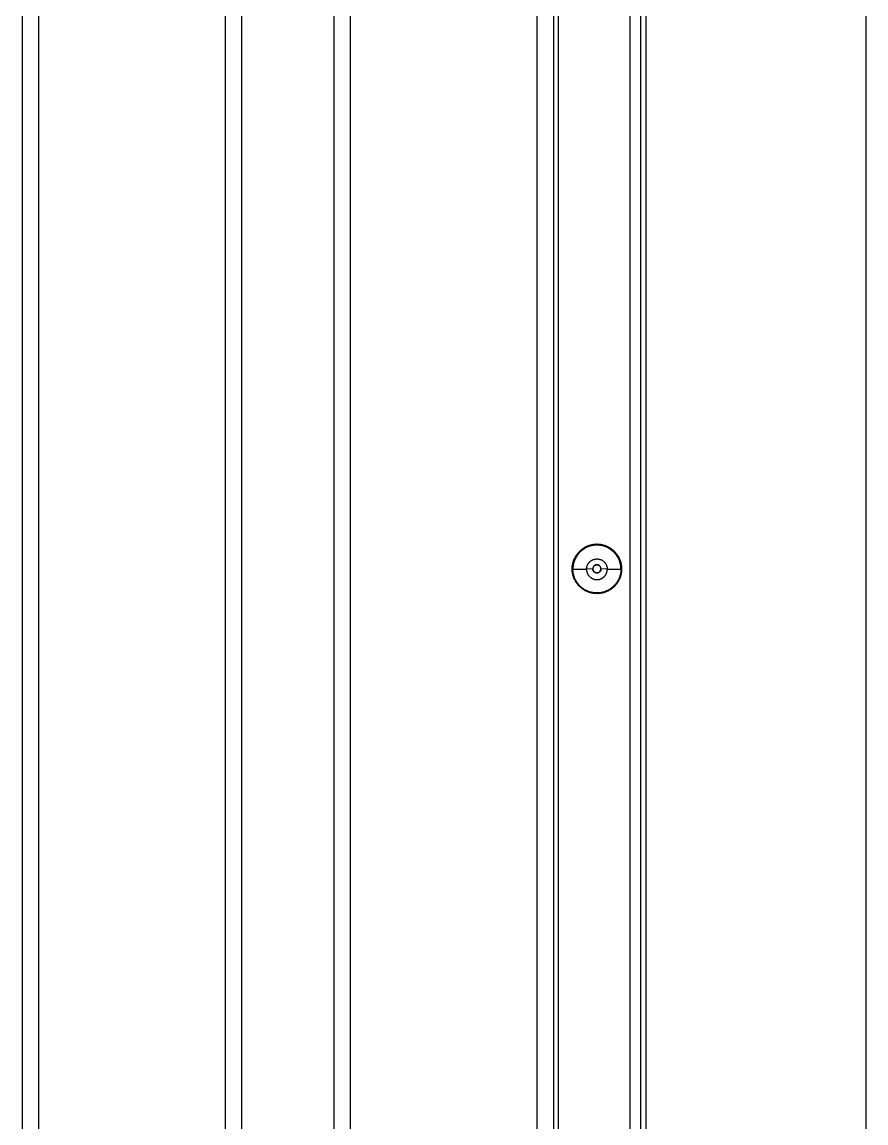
# Model space of a CAD drawing. Header units: millimetres. Extents: x -1283 to 2747, y -259 to 2557.
# Drawn here: x 1706.4 to 1859.9, y 1481.7 to 1682.1 of the extents above; entities that cross this region are included whole.
import ezdxf

# ---------------------------------------------------------------- set-up
doc = ezdxf.new("R2010")
doc.units = ezdxf.units.MM
doc.header["$MEASUREMENT"] = 0
doc.layers.add('Utwórz2D linie widoczne', color=7, linetype='Continuous', true_color=0x000000)

msp = doc.modelspace()

# ---------------------------------------------------------------- linework, layer by layer
at = {"layer": 'Utwórz2D linie widoczne'}
for p, q in [((1859.89, 2062.5), (1859.89, 1282.5)), ((1819.89, 1341.72), (1819.89, 2061.38)), ((1706.41, 2055.65), (1706.41, 1346.65)), ((1709.41, 2055.65), (1709.41, 1346.65)), ((1743.41, 1346.65), (1743.41, 2055.65)), ((1746.41, 1346.65), (1746.41, 2055.65)), ((1763.11, 2055.65), (1763.11, 1346.65)), ((1766.11, 2055.65), (1766.11, 1346.65)), ((1800.11, 1346.65), (1800.11, 2055.65)), ((1803.11, 1346.65), (1803.11, 2055.65)), ((1818.96, 1343.15), (1818.96, 2040.3)), ((1803.96, 1343.38), (1803.96, 2031.14)), ((1816.96, 2031.14), (1816.96, 1343.15)), ((1809.42, 1586.77), (1809.57, 1586.82)), ((1809.65, 1586.85), (1809.5, 1586.81)), ((1809.57, 1586.82), (1809.72, 1586.87)), ((1809.8, 1586.9), (1809.65, 1586.85)), ((1809.72, 1586.87), (1809.87, 1586.91)), ((1809.95, 1586.94), (1809.8, 1586.9)), ((1809.87, 1586.91), (1810.02, 1586.94)), ((1810.1, 1586.97), (1809.95, 1586.94)), ((1810.02, 1586.94), (1810.18, 1586.97)), ((1810.2, 1586.83), (1810.05, 1586.8)), ((1810.26, 1586.99), (1810.1, 1586.97)), ((1810.18, 1586.97), (1810.33, 1587)), ((1810.35, 1586.85), (1810.2, 1586.83)), ((1810.41, 1587.02), (1810.26, 1586.99)), ((1810.33, 1587), (1810.49, 1587.02)), ((1810.5, 1586.87), (1810.35, 1586.85)), ((1810.57, 1587.03), (1810.41, 1587.02)), ((1810.49, 1587.02), (1810.64, 1587.03)), ((1810.65, 1586.88), (1810.5, 1586.87)), ((1810.72, 1587.04), (1810.57, 1587.03)), ((1810.64, 1587.03), (1810.8, 1587.04)), ((1810.8, 1586.89), (1810.65, 1586.88)), ((1810.88, 1587.05), (1810.72, 1587.04)), ((1810.8, 1587.04), (1810.96, 1587.04)), ((1810.96, 1586.89), (1810.8, 1586.89)), ((1811.03, 1587.05), (1810.88, 1587.05)), ((1810.96, 1587.04), (1811.11, 1587.04)), ((1811.11, 1586.89), (1810.96, 1586.89)), ((1811.19, 1587.04), (1811.03, 1587.05)), ((1811.11, 1587.04), (1811.27, 1587.03)), ((1811.26, 1586.88), (1811.11, 1586.89)), ((1811.35, 1587.03), (1811.19, 1587.04)), ((1811.41, 1586.87), (1811.26, 1586.88)), ((1811.27, 1587.03), (1811.43, 1587.02)), ((1811.5, 1587.02), (1811.35, 1587.03)), ((1811.56, 1586.85), (1811.41, 1586.87)), ((1811.43, 1587.02), (1811.58, 1587)), ((1811.66, 1586.99), (1811.5, 1587.02)), ((1811.71, 1586.83), (1811.56, 1586.85)), ((1811.58, 1587), (1811.74, 1586.97)), ((1811.81, 1586.97), (1811.66, 1586.99)), ((1811.86, 1586.8), (1811.71, 1586.83)), ((1811.74, 1586.97), (1811.89, 1586.94)), ((1811.96, 1586.94), (1811.81, 1586.97)), ((1811.89, 1586.94), (1812.04, 1586.91)), ((1812.12, 1586.9), (1811.96, 1586.94)), ((1812.04, 1586.91), (1812.19, 1586.87)), ((1812.27, 1586.85), (1812.12, 1586.9)), ((1812.19, 1586.87), (1812.34, 1586.82)), ((1812.42, 1586.81), (1812.27, 1586.85)), ((1812.34, 1586.82), (1812.49, 1586.77)), ((1807.11, 1584.88), (1807.03, 1584.75)), ((1807.06, 1584.8), (1807.14, 1584.93)), ((1807.19, 1585.02), (1807.11, 1584.88)), ((1807.14, 1584.93), (1807.23, 1585.06)), ((1807.26, 1584.85), (1807.18, 1584.72)), ((1807.28, 1585.15), (1807.19, 1585.02)), ((1807.23, 1585.06), (1807.32, 1585.19)), ((1807.34, 1584.98), (1807.26, 1584.85)), ((1807.37, 1585.27), (1807.28, 1585.15)), ((1807.32, 1585.19), (1807.41, 1585.32)), ((1807.43, 1585.1), (1807.34, 1584.98)), ((1807.47, 1585.39), (1807.37, 1585.27)), ((1807.41, 1585.32), (1807.51, 1585.44)), ((1807.52, 1585.22), (1807.43, 1585.1)), ((1807.57, 1585.51), (1807.47, 1585.39)), ((1807.51, 1585.44), (1807.62, 1585.56)), ((1807.62, 1585.34), (1807.52, 1585.22)), ((1807.67, 1585.63), (1807.57, 1585.51)), ((1807.62, 1585.56), (1807.72, 1585.67)), ((1807.72, 1585.45), (1807.62, 1585.34)), ((1807.78, 1585.74), (1807.67, 1585.63)), ((1807.72, 1585.67), (1807.83, 1585.78)), ((1807.82, 1585.57), (1807.72, 1585.45)), ((1807.9, 1585.85), (1807.78, 1585.74)), ((1807.93, 1585.67), (1807.82, 1585.57)), ((1807.83, 1585.78), (1807.95, 1585.89)), ((1808.01, 1585.95), (1807.9, 1585.85)), ((1808.04, 1585.78), (1807.93, 1585.67)), ((1807.95, 1585.89), (1808.07, 1585.99)), ((1808.13, 1586.06), (1808.01, 1585.95)), ((1808.16, 1585.88), (1808.04, 1585.78)), ((1808.07, 1585.99), (1808.19, 1586.09)), ((1808.26, 1586.15), (1808.13, 1586.06)), ((1808.27, 1585.97), (1808.16, 1585.88)), ((1808.19, 1586.09), (1808.31, 1586.19)), ((1808.38, 1586.24), (1808.26, 1586.15)), ((1808.4, 1586.06), (1808.27, 1585.97)), ((1808.31, 1586.19), (1808.44, 1586.28)), ((1808.51, 1586.33), (1808.38, 1586.24)), ((1808.52, 1586.15), (1808.4, 1586.06)), ((1808.44, 1586.28), (1808.58, 1586.36)), ((1808.65, 1586.41), (1808.51, 1586.33)), ((1808.65, 1586.23), (1808.52, 1586.15)), ((1808.58, 1586.36), (1808.71, 1586.44)), ((1808.78, 1586.49), (1808.65, 1586.41)), ((1808.78, 1586.31), (1808.65, 1586.23)), ((1808.71, 1586.44), (1808.85, 1586.52)), ((1808.92, 1586.56), (1808.78, 1586.49)), ((1808.91, 1586.38), (1808.78, 1586.31)), ((1808.85, 1586.52), (1808.99, 1586.59)), ((1809.05, 1586.45), (1808.91, 1586.38)), ((1809.06, 1586.63), (1808.92, 1586.56)), ((1808.99, 1586.59), (1809.13, 1586.66)), ((1809.18, 1586.52), (1809.05, 1586.45)), ((1809.2, 1586.7), (1809.06, 1586.63)), ((1809.13, 1586.66), (1809.27, 1586.72)), ((1809.32, 1586.58), (1809.18, 1586.52)), ((1809.35, 1586.75), (1809.2, 1586.7)), ((1809.27, 1586.72), (1809.42, 1586.77)), ((1809.47, 1586.63), (1809.32, 1586.58)), ((1809.5, 1586.81), (1809.35, 1586.75)), ((1809.61, 1586.68), (1809.47, 1586.63)), ((1809.76, 1586.72), (1809.61, 1586.68)), ((1809.9, 1586.76), (1809.76, 1586.72)), ((1810.05, 1586.8), (1809.9, 1586.76)), ((1812.01, 1586.76), (1811.86, 1586.8)), ((1812.16, 1586.72), (1812.01, 1586.76)), ((1812.3, 1586.68), (1812.16, 1586.72)), ((1812.45, 1586.63), (1812.3, 1586.68)), ((1812.56, 1586.75), (1812.42, 1586.81)), ((1812.59, 1586.58), (1812.45, 1586.63)), ((1812.49, 1586.77), (1812.64, 1586.72)), ((1812.71, 1586.7), (1812.56, 1586.75)), ((1812.73, 1586.52), (1812.59, 1586.58)), ((1812.64, 1586.72), (1812.78, 1586.66)), ((1812.85, 1586.63), (1812.71, 1586.7)), ((1812.87, 1586.45), (1812.73, 1586.52)), ((1812.78, 1586.66), (1812.93, 1586.59)), ((1812.99, 1586.56), (1812.85, 1586.63)), ((1813, 1586.38), (1812.87, 1586.45)), ((1812.93, 1586.59), (1813.07, 1586.52)), ((1813.13, 1586.49), (1812.99, 1586.56)), ((1813.14, 1586.31), (1813, 1586.38)), ((1813.07, 1586.52), (1813.2, 1586.44)), ((1813.27, 1586.41), (1813.13, 1586.49)), ((1813.27, 1586.23), (1813.14, 1586.31)), ((1813.2, 1586.44), (1813.34, 1586.36)), ((1813.4, 1586.33), (1813.27, 1586.41)), ((1813.39, 1586.15), (1813.27, 1586.23)), ((1813.34, 1586.36), (1813.47, 1586.28)), ((1813.52, 1586.06), (1813.39, 1586.15)), ((1813.53, 1586.24), (1813.4, 1586.33)), ((1813.47, 1586.28), (1813.6, 1586.19)), ((1813.64, 1585.97), (1813.52, 1586.06)), ((1813.66, 1586.15), (1813.53, 1586.24)), ((1813.6, 1586.19), (1813.72, 1586.09)), ((1813.76, 1585.88), (1813.64, 1585.97)), ((1813.78, 1586.06), (1813.66, 1586.15)), ((1813.72, 1586.09), (1813.85, 1585.99)), ((1813.87, 1585.78), (1813.76, 1585.88)), ((1813.9, 1585.95), (1813.78, 1586.06)), ((1813.85, 1585.99), (1813.96, 1585.89)), ((1813.98, 1585.67), (1813.87, 1585.78)), ((1814.02, 1585.85), (1813.9, 1585.95)), ((1813.96, 1585.89), (1814.08, 1585.78)), ((1814.09, 1585.57), (1813.98, 1585.67)), ((1814.13, 1585.74), (1814.02, 1585.85)), ((1814.08, 1585.78), (1814.19, 1585.67)), ((1814.2, 1585.45), (1814.09, 1585.57)), ((1814.24, 1585.63), (1814.13, 1585.74)), ((1814.19, 1585.67), (1814.3, 1585.56)), ((1814.3, 1585.34), (1814.2, 1585.45)), ((1814.34, 1585.51), (1814.24, 1585.63)), ((1814.3, 1585.56), (1814.4, 1585.44)), ((1814.39, 1585.22), (1814.3, 1585.34)), ((1814.44, 1585.39), (1814.34, 1585.51)), ((1814.48, 1585.1), (1814.39, 1585.22)), ((1814.4, 1585.44), (1814.5, 1585.32)), ((1814.54, 1585.27), (1814.44, 1585.39)), ((1814.57, 1584.98), (1814.48, 1585.1)), ((1814.5, 1585.32), (1814.59, 1585.19)), ((1814.63, 1585.15), (1814.54, 1585.27)), ((1814.65, 1584.85), (1814.57, 1584.98)), ((1814.59, 1585.19), (1814.68, 1585.06)), ((1814.72, 1585.02), (1814.63, 1585.15)), ((1814.73, 1584.72), (1814.65, 1584.85)), ((1814.68, 1585.06), (1814.77, 1584.93)), ((1814.81, 1584.88), (1814.72, 1585.02)), ((1814.77, 1584.93), (1814.85, 1584.8)), ((1814.88, 1584.75), (1814.81, 1584.88)), ((1806.46, 1582.71), (1806.47, 1582.87)), ((1806.47, 1582.87), (1806.48, 1583.02)), ((1806.48, 1583.02), (1806.5, 1583.18)), ((1806.5, 1583.18), (1806.53, 1583.33)), ((1806.53, 1583.33), (1806.56, 1583.49)), ((1806.56, 1583.49), (1806.59, 1583.64)), ((1806.61, 1583.74), (1806.58, 1583.59)), ((1806.59, 1583.64), (1806.63, 1583.79)), ((1806.62, 1583), (1806.6, 1582.84)), ((1806.6, 1582.84), (1806.6, 1582.69)), ((1806.66, 1583.89), (1806.61, 1583.74)), ((1806.64, 1583.15), (1806.62, 1583)), ((1806.63, 1583.79), (1806.68, 1583.94)), ((1806.66, 1583.3), (1806.64, 1583.15)), ((1806.71, 1584.04), (1806.66, 1583.89)), ((1806.69, 1583.45), (1806.66, 1583.3)), ((1806.68, 1583.94), (1806.73, 1584.09)), ((1806.72, 1583.59), (1806.69, 1583.45)), ((1806.76, 1584.18), (1806.71, 1584.04)), ((1806.76, 1583.74), (1806.72, 1583.59)), ((1806.73, 1584.09), (1806.79, 1584.24)), ((1806.82, 1584.33), (1806.76, 1584.18)), ((1806.81, 1583.89), (1806.76, 1583.74)), ((1806.79, 1584.24), (1806.85, 1584.38)), ((1806.86, 1584.03), (1806.81, 1583.89)), ((1806.89, 1584.47), (1806.82, 1584.33)), ((1806.85, 1584.38), (1806.92, 1584.52)), ((1806.91, 1584.17), (1806.86, 1584.03)), ((1806.95, 1584.61), (1806.89, 1584.47)), ((1806.97, 1584.31), (1806.91, 1584.17)), ((1806.92, 1584.52), (1806.99, 1584.66)), ((1807.03, 1584.75), (1806.95, 1584.61)), ((1807.04, 1584.45), (1806.97, 1584.31)), ((1806.99, 1584.66), (1807.06, 1584.8)), ((1807.11, 1584.59), (1807.04, 1584.45)), ((1807.18, 1584.72), (1807.11, 1584.59)), ((1809.09, 1582.76), (1809.1, 1582.83)), ((1809.1, 1582.83), (1809.11, 1582.89)), ((1809.11, 1582.89), (1809.13, 1582.96)), ((1809.13, 1582.96), (1809.14, 1583.02)), ((1809.14, 1583.02), (1809.16, 1583.08)), ((1809.16, 1583.08), (1809.18, 1583.14)), ((1809.18, 1583.14), (1809.21, 1583.21)), ((1809.21, 1583.21), (1809.23, 1583.27)), ((1809.23, 1583.27), (1809.26, 1583.33)), ((1809.26, 1583.33), (1809.29, 1583.38)), ((1809.29, 1583.38), (1809.32, 1583.44)), ((1809.32, 1583.44), (1809.36, 1583.5)), ((1809.36, 1583.5), (1809.39, 1583.55)), ((1809.39, 1583.55), (1809.43, 1583.61)), ((1809.43, 1583.61), (1809.47, 1583.66)), ((1809.47, 1583.66), (1809.51, 1583.71)), ((1809.51, 1583.71), (1809.56, 1583.76)), ((1809.56, 1583.76), (1809.6, 1583.81)), ((1809.6, 1583.81), (1809.65, 1583.85)), ((1809.65, 1583.85), (1809.7, 1583.9)), ((1809.7, 1583.9), (1809.74, 1583.94)), ((1809.74, 1583.94), (1809.8, 1583.98)), ((1809.8, 1583.98), (1809.85, 1584.02)), ((1809.85, 1584.02), (1809.9, 1584.06)), ((1809.9, 1584.06), (1809.96, 1584.1)), ((1809.96, 1584.1), (1810.01, 1584.13)), ((1810.01, 1584.13), (1810.07, 1584.16)), ((1810.07, 1584.16), (1810.13, 1584.19)), ((1810.13, 1584.19), (1810.19, 1584.22)), ((1810.19, 1584.22), (1810.25, 1584.25)), ((1810.25, 1582.82), (1810.24, 1582.79)), ((1810.25, 1584.25), (1810.31, 1584.27)), ((1810.26, 1582.84), (1810.25, 1582.82)), ((1810.27, 1582.87), (1810.26, 1582.84)), ((1810.28, 1582.89), (1810.27, 1582.87)), ((1810.29, 1582.91), (1810.28, 1582.89)), ((1810.3, 1582.94), (1810.29, 1582.91)), ((1810.32, 1582.96), (1810.3, 1582.94)), ((1810.31, 1584.27), (1810.37, 1584.29)), ((1810.33, 1582.98), (1810.32, 1582.96)), ((1810.35, 1583), (1810.33, 1582.98)), ((1810.36, 1583.02), (1810.35, 1583)), ((1810.38, 1583.04), (1810.36, 1583.02)), ((1810.37, 1584.29), (1810.44, 1584.31)), ((1810.39, 1583.06), (1810.38, 1583.04)), ((1810.41, 1583.08), (1810.39, 1583.06)), ((1810.43, 1583.1), (1810.41, 1583.08)), ((1810.45, 1583.12), (1810.43, 1583.1)), ((1810.44, 1584.31), (1810.5, 1584.33)), ((1810.47, 1583.13), (1810.45, 1583.12)), ((1810.49, 1583.15), (1810.47, 1583.13)), ((1810.51, 1583.17), (1810.49, 1583.15)), ((1810.5, 1584.33), (1810.56, 1584.34)), ((1810.53, 1583.18), (1810.51, 1583.17)), ((1810.55, 1583.2), (1810.53, 1583.18)), ((1810.55, 1583.2), (1810.57, 1583.21)), ((1810.57, 1583.21), (1810.55, 1583.2)), ((1810.56, 1584.34), (1810.63, 1584.35)), ((1810.57, 1583.21), (1810.59, 1583.22)), ((1810.6, 1583.22), (1810.57, 1583.21)), ((1810.59, 1583.22), (1810.61, 1583.23)), ((1810.62, 1583.23), (1810.6, 1583.22)), ((1810.61, 1583.23), (1810.64, 1583.25)), ((1810.64, 1583.25), (1810.62, 1583.23)), ((1810.63, 1584.35), (1810.69, 1584.36)), ((1810.64, 1583.25), (1810.66, 1583.26)), ((1810.67, 1583.26), (1810.64, 1583.25)), ((1810.66, 1583.26), (1810.68, 1583.27)), ((1810.69, 1583.27), (1810.67, 1583.26)), ((1810.68, 1583.27), (1810.71, 1583.27)), ((1810.69, 1584.36), (1810.76, 1584.37)), ((1810.71, 1583.28), (1810.69, 1583.27)), ((1810.71, 1583.27), (1810.73, 1583.28)), ((1810.74, 1583.28), (1810.71, 1583.28)), ((1810.73, 1583.28), (1810.75, 1583.29)), ((1810.76, 1583.29), (1810.74, 1583.28)), ((1810.75, 1583.29), (1810.78, 1583.3)), ((1810.76, 1584.37), (1810.83, 1584.38)), ((1810.79, 1583.3), (1810.76, 1583.29)), ((1810.78, 1583.3), (1810.8, 1583.3)), ((1810.81, 1583.3), (1810.79, 1583.3)), ((1810.8, 1583.3), (1810.83, 1583.31)), ((1810.84, 1583.31), (1810.81, 1583.3)), ((1810.83, 1584.38), (1810.89, 1584.38)), ((1810.83, 1583.31), (1810.85, 1583.31)), ((1810.87, 1583.31), (1810.84, 1583.31)), ((1810.85, 1583.31), (1810.88, 1583.31)), ((1810.89, 1583.31), (1810.87, 1583.31)), ((1810.88, 1583.31), (1810.91, 1583.32)), ((1810.89, 1584.38), (1810.96, 1584.38)), ((1810.92, 1583.31), (1810.89, 1583.31)), ((1810.91, 1583.32), (1810.93, 1583.32)), ((1810.94, 1583.31), (1810.92, 1583.31)), ((1810.93, 1583.32), (1810.96, 1583.32)), ((1810.97, 1583.31), (1810.94, 1583.31)), ((1810.96, 1584.38), (1811.02, 1584.38)), ((1810.96, 1583.32), (1810.98, 1583.32)), ((1811, 1583.31), (1810.97, 1583.31)), ((1810.98, 1583.32), (1811.01, 1583.32)), ((1811.02, 1583.31), (1811, 1583.31)), ((1811.01, 1583.32), (1811.03, 1583.31)), ((1811.02, 1584.38), (1811.09, 1584.38)), ((1811.05, 1583.31), (1811.02, 1583.31)), ((1811.03, 1583.31), (1811.06, 1583.31)), ((1811.07, 1583.31), (1811.05, 1583.31)), ((1811.06, 1583.31), (1811.08, 1583.31)), ((1811.1, 1583.3), (1811.07, 1583.31)), ((1811.08, 1583.31), (1811.11, 1583.3)), ((1811.09, 1584.38), (1811.15, 1584.37)), ((1811.12, 1583.3), (1811.1, 1583.3)), ((1811.11, 1583.3), (1811.13, 1583.3)), ((1811.15, 1583.29), (1811.12, 1583.3)), ((1811.13, 1583.3), (1811.16, 1583.29)), ((1811.15, 1584.37), (1811.22, 1584.36)), ((1811.17, 1583.28), (1811.15, 1583.29)), ((1811.16, 1583.29), (1811.18, 1583.28)), ((1811.2, 1583.28), (1811.17, 1583.28)), ((1811.18, 1583.28), (1811.21, 1583.27)), ((1811.22, 1583.27), (1811.2, 1583.28)), ((1811.21, 1583.27), (1811.23, 1583.27)), ((1811.22, 1584.36), (1811.28, 1584.35)), ((1811.25, 1583.26), (1811.22, 1583.27)), ((1811.23, 1583.27), (1811.25, 1583.26)), ((1811.25, 1583.26), (1811.28, 1583.25)), ((1811.27, 1583.25), (1811.25, 1583.26)), ((1811.29, 1583.23), (1811.27, 1583.25)), ((1811.28, 1584.35), (1811.35, 1584.34)), ((1811.28, 1583.25), (1811.3, 1583.23)), ((1811.32, 1583.22), (1811.29, 1583.23)), ((1811.3, 1583.23), (1811.32, 1583.22)), ((1811.32, 1583.22), (1811.35, 1583.21)), ((1811.34, 1583.21), (1811.32, 1583.22)), ((1811.36, 1583.2), (1811.34, 1583.21)), ((1811.35, 1584.34), (1811.41, 1584.33)), ((1811.35, 1583.21), (1811.37, 1583.2)), ((1811.38, 1583.18), (1811.36, 1583.2)), ((1811.4, 1583.17), (1811.38, 1583.18)), ((1811.42, 1583.15), (1811.4, 1583.17)), ((1811.41, 1584.33), (1811.48, 1584.31)), ((1811.44, 1583.13), (1811.42, 1583.15)), ((1811.46, 1583.12), (1811.44, 1583.13)), ((1811.48, 1583.1), (1811.46, 1583.12)), ((1811.48, 1584.31), (1811.54, 1584.29)), ((1811.5, 1583.08), (1811.48, 1583.1)), ((1811.52, 1583.06), (1811.5, 1583.08)), ((1811.54, 1583.04), (1811.52, 1583.06)), ((1811.54, 1584.29), (1811.6, 1584.27)), ((1811.55, 1583.02), (1811.54, 1583.04)), ((1811.57, 1583), (1811.55, 1583.02)), ((1811.58, 1582.98), (1811.57, 1583)), ((1811.6, 1582.96), (1811.58, 1582.98)), ((1811.6, 1584.27), (1811.66, 1584.25)), ((1811.61, 1582.94), (1811.6, 1582.96)), ((1811.62, 1582.91), (1811.61, 1582.94)), ((1811.63, 1582.89), (1811.62, 1582.91)), ((1811.64, 1582.87), (1811.63, 1582.89)), ((1811.65, 1582.84), (1811.64, 1582.87)), ((1811.66, 1582.82), (1811.65, 1582.84)), ((1811.66, 1584.25), (1811.72, 1584.22)), ((1811.67, 1582.79), (1811.66, 1582.82)), ((1811.72, 1584.22), (1811.78, 1584.19)), ((1811.78, 1584.19), (1811.84, 1584.16)), ((1811.84, 1584.16), (1811.9, 1584.13)), ((1811.9, 1584.13), (1811.96, 1584.1)), ((1811.96, 1584.1), (1812.01, 1584.06)), ((1812.01, 1584.06), (1812.06, 1584.02)), ((1812.06, 1584.02), (1812.12, 1583.98)), ((1812.12, 1583.98), (1812.17, 1583.94)), ((1812.17, 1583.94), (1812.22, 1583.9)), ((1812.22, 1583.9), (1812.27, 1583.85)), ((1812.27, 1583.85), (1812.31, 1583.81)), ((1812.31, 1583.81), (1812.36, 1583.76)), ((1812.36, 1583.76), (1812.4, 1583.71)), ((1812.4, 1583.71), (1812.44, 1583.66)), ((1812.44, 1583.66), (1812.48, 1583.61)), ((1812.48, 1583.61), (1812.52, 1583.55)), ((1812.52, 1583.55), (1812.56, 1583.5)), ((1812.56, 1583.5), (1812.59, 1583.44)), ((1812.59, 1583.44), (1812.62, 1583.38)), ((1812.62, 1583.38), (1812.65, 1583.33)), ((1812.65, 1583.33), (1812.68, 1583.27)), ((1812.68, 1583.27), (1812.7, 1583.21)), ((1812.7, 1583.21), (1812.73, 1583.14)), ((1812.73, 1583.14), (1812.75, 1583.08)), ((1812.75, 1583.08), (1812.77, 1583.02)), ((1812.77, 1583.02), (1812.79, 1582.96)), ((1812.79, 1582.96), (1812.8, 1582.89)), ((1812.8, 1582.89), (1812.81, 1582.83)), ((1812.81, 1582.83), (1812.82, 1582.76)), ((1814.81, 1584.59), (1814.73, 1584.72)), ((1814.87, 1584.45), (1814.81, 1584.59)), ((1814.85, 1584.8), (1814.93, 1584.66)), ((1814.94, 1584.31), (1814.87, 1584.45)), ((1814.96, 1584.61), (1814.88, 1584.75)), ((1814.93, 1584.66), (1815, 1584.52)), ((1815, 1584.17), (1814.94, 1584.31)), ((1815.03, 1584.47), (1814.96, 1584.61)), ((1815, 1584.52), (1815.06, 1584.38)), ((1815.05, 1584.03), (1815, 1584.17)), ((1815.09, 1584.33), (1815.03, 1584.47)), ((1815.1, 1583.89), (1815.05, 1584.03)), ((1815.06, 1584.38), (1815.13, 1584.24)), ((1815.15, 1584.18), (1815.09, 1584.33)), ((1815.15, 1583.74), (1815.1, 1583.89)), ((1815.13, 1584.24), (1815.18, 1584.09)), ((1815.21, 1584.04), (1815.15, 1584.18)), ((1815.19, 1583.59), (1815.15, 1583.74)), ((1815.18, 1584.09), (1815.23, 1583.94)), ((1815.22, 1583.45), (1815.19, 1583.59)), ((1815.25, 1583.89), (1815.21, 1584.04)), ((1815.25, 1583.3), (1815.22, 1583.45)), ((1815.23, 1583.94), (1815.28, 1583.79)), ((1815.3, 1583.74), (1815.25, 1583.89)), ((1815.28, 1583.15), (1815.25, 1583.3)), ((1815.28, 1583.79), (1815.32, 1583.64)), ((1815.29, 1583), (1815.28, 1583.15)), ((1815.31, 1582.84), (1815.29, 1583)), ((1815.34, 1583.59), (1815.3, 1583.74)), ((1815.32, 1582.69), (1815.31, 1582.84)), ((1815.32, 1583.64), (1815.36, 1583.49)), ((1815.36, 1583.49), (1815.39, 1583.33)), ((1815.39, 1583.33), (1815.41, 1583.18)), ((1815.41, 1583.18), (1815.43, 1583.02)), ((1815.43, 1583.02), (1815.44, 1582.87)), ((1815.44, 1582.87), (1815.45, 1582.71)), ((1806.46, 1582.55), (1806.46, 1582.71)), ((1806.59, 1582.54), (1806.46, 1582.55)), ((1806.46, 1582.4), (1806.46, 1582.55)), ((1806.47, 1582.24), (1806.46, 1582.4)), ((1806.48, 1582.08), (1806.47, 1582.24)), ((1806.5, 1581.93), (1806.48, 1582.08)), ((1806.53, 1581.77), (1806.5, 1581.93)), ((1806.56, 1581.62), (1806.53, 1581.77)), ((1806.59, 1581.47), (1806.56, 1581.62)), ((1806.6, 1582.69), (1806.59, 1582.54)), ((1806.6, 1582.39), (1806.59, 1582.54)), ((1806.59, 1582.54), (1809.07, 1582.5)), ((1806.63, 1581.32), (1806.59, 1581.47)), ((1806.6, 1581.42), (1806.59, 1581.46)), ((1806.6, 1582.24), (1806.6, 1582.39)), ((1806.62, 1582.09), (1806.6, 1582.24)), ((1806.64, 1581.93), (1806.62, 1582.09)), ((1806.63, 1581.32), (1806.62, 1581.35)), ((1806.68, 1581.17), (1806.63, 1581.32)), ((1806.66, 1581.78), (1806.64, 1581.93)), ((1806.69, 1581.64), (1806.66, 1581.78)), ((1806.73, 1581.02), (1806.68, 1581.17)), ((1806.72, 1581.49), (1806.69, 1581.64)), ((1806.76, 1581.34), (1806.72, 1581.49)), ((1806.79, 1580.87), (1806.73, 1581.02)), ((1806.81, 1581.19), (1806.76, 1581.34)), ((1806.85, 1580.73), (1806.79, 1580.87)), ((1806.86, 1581.05), (1806.81, 1581.19)), ((1806.91, 1580.91), (1806.86, 1581.05)), ((1806.97, 1580.77), (1806.91, 1580.91)), ((1809.07, 1582.63), (1809.08, 1582.7)), ((1809.07, 1582.57), (1809.07, 1582.63)), ((1810.21, 1582.57), (1809.07, 1582.5)), ((1809.07, 1582.5), (1809.07, 1582.57)), ((1809.07, 1582.5), (1809.07, 1582.43)), ((1809.07, 1582.43), (1809.07, 1582.37)), ((1809.07, 1582.37), (1809.08, 1582.3)), ((1809.08, 1582.7), (1809.09, 1582.76)), ((1809.08, 1582.3), (1809.09, 1582.24)), ((1809.09, 1582.24), (1809.1, 1582.17)), ((1809.1, 1582.17), (1809.11, 1582.11)), ((1809.11, 1582.11), (1809.13, 1582.04)), ((1809.13, 1582.04), (1809.14, 1581.98)), ((1809.14, 1581.98), (1809.16, 1581.92)), ((1809.16, 1581.92), (1809.18, 1581.86)), ((1809.18, 1581.86), (1809.21, 1581.79)), ((1809.21, 1581.79), (1809.23, 1581.73)), ((1809.23, 1581.73), (1809.26, 1581.67)), ((1809.26, 1581.67), (1809.29, 1581.62)), ((1809.29, 1581.62), (1809.32, 1581.56)), ((1809.32, 1581.56), (1809.36, 1581.5)), ((1809.36, 1581.5), (1809.39, 1581.45)), ((1809.39, 1581.45), (1809.43, 1581.39)), ((1809.43, 1581.39), (1809.47, 1581.34)), ((1809.47, 1581.34), (1809.51, 1581.29)), ((1809.51, 1581.29), (1809.56, 1581.24)), ((1809.56, 1581.24), (1809.6, 1581.19)), ((1809.6, 1581.19), (1809.65, 1581.15)), ((1809.65, 1581.15), (1809.7, 1581.1)), ((1809.7, 1581.1), (1809.74, 1581.06)), ((1809.74, 1581.06), (1809.8, 1581.02)), ((1809.8, 1581.02), (1809.85, 1580.98)), ((1809.85, 1580.98), (1809.9, 1580.94)), ((1809.9, 1580.94), (1809.96, 1580.9)), ((1809.96, 1580.9), (1810.01, 1580.87)), ((1810.01, 1580.87), (1810.07, 1580.84)), ((1810.07, 1580.84), (1810.13, 1580.81)), ((1810.13, 1580.81), (1810.19, 1580.78)), ((1810.22, 1582.69), (1810.21, 1582.67)), ((1810.21, 1582.67), (1810.21, 1582.64)), ((1810.21, 1582.64), (1810.21, 1582.62)), ((1810.21, 1582.62), (1810.21, 1582.59)), ((1810.21, 1582.59), (1810.21, 1582.56)), ((1810.21, 1582.54), (1810.21, 1582.57)), ((1810.21, 1582.56), (1810.21, 1582.54)), ((1810.21, 1582.51), (1810.21, 1582.54)), ((1810.21, 1582.54), (1810.21, 1582.51)), ((1810.21, 1582.49), (1810.21, 1582.51)), ((1810.21, 1582.51), (1810.22, 1582.49)), ((1810.21, 1582.46), (1810.21, 1582.49)), ((1810.22, 1582.44), (1810.21, 1582.46)), ((1810.23, 1582.74), (1810.22, 1582.72)), ((1810.22, 1582.72), (1810.22, 1582.69)), ((1810.22, 1582.49), (1810.22, 1582.46)), ((1810.22, 1582.46), (1810.23, 1582.44)), ((1810.22, 1582.41), (1810.22, 1582.44)), ((1810.23, 1582.39), (1810.22, 1582.41)), ((1810.24, 1582.79), (1810.23, 1582.77)), ((1810.23, 1582.77), (1810.23, 1582.74)), ((1810.23, 1582.44), (1810.23, 1582.41)), ((1810.23, 1582.41), (1810.24, 1582.39)), ((1810.24, 1582.36), (1810.23, 1582.39)), ((1810.24, 1582.39), (1810.25, 1582.36)), ((1810.24, 1582.34), (1810.24, 1582.36)), ((1810.25, 1582.31), (1810.24, 1582.34)), ((1810.25, 1582.36), (1810.26, 1582.34)), ((1810.26, 1582.29), (1810.25, 1582.31)), ((1810.26, 1582.34), (1810.27, 1582.31)), ((1810.27, 1582.26), (1810.26, 1582.29)), ((1810.27, 1582.31), (1810.28, 1582.29)), ((1810.28, 1582.24), (1810.27, 1582.26)), ((1810.28, 1582.29), (1810.29, 1582.27)), ((1810.3, 1582.22), (1810.28, 1582.24)), ((1810.29, 1582.27), (1810.3, 1582.24)), ((1810.3, 1582.24), (1810.32, 1582.22)), ((1810.31, 1582.19), (1810.3, 1582.22)), ((1810.32, 1582.17), (1810.31, 1582.19)), ((1810.32, 1582.22), (1810.33, 1582.2)), ((1810.34, 1582.15), (1810.32, 1582.17)), ((1810.33, 1582.2), (1810.35, 1582.18)), ((1810.35, 1582.13), (1810.34, 1582.15)), ((1810.35, 1582.18), (1810.36, 1582.16)), ((1810.37, 1582.11), (1810.35, 1582.13)), ((1810.36, 1582.16), (1810.38, 1582.14)), ((1810.38, 1582.09), (1810.37, 1582.11)), ((1810.38, 1582.14), (1810.39, 1582.12)), ((1810.4, 1582.07), (1810.38, 1582.09)), ((1810.39, 1582.12), (1810.41, 1582.1)), ((1810.42, 1582.05), (1810.4, 1582.07)), ((1810.41, 1582.1), (1810.43, 1582.08)), ((1810.44, 1582.03), (1810.42, 1582.05)), ((1810.43, 1582.08), (1810.45, 1582.06)), ((1810.46, 1582.01), (1810.44, 1582.03)), ((1810.45, 1582.06), (1810.47, 1582.04)), ((1810.48, 1582), (1810.46, 1582.01)), ((1810.47, 1582.04), (1810.49, 1582.03)), ((1810.5, 1581.98), (1810.48, 1582)), ((1810.49, 1582.03), (1810.51, 1582.01)), ((1810.52, 1581.96), (1810.5, 1581.98)), ((1810.51, 1582.01), (1810.53, 1582)), ((1810.54, 1581.95), (1810.52, 1581.96)), ((1810.53, 1582), (1810.55, 1581.98)), ((1810.56, 1581.93), (1810.54, 1581.95)), ((1810.55, 1581.98), (1810.57, 1581.97)), ((1810.58, 1581.92), (1810.56, 1581.93)), ((1810.57, 1581.97), (1810.6, 1581.96)), ((1810.61, 1581.91), (1810.58, 1581.92)), ((1810.6, 1581.96), (1810.62, 1581.94)), ((1810.63, 1581.9), (1810.61, 1581.91)), ((1810.62, 1581.94), (1810.64, 1581.93)), ((1810.65, 1581.89), (1810.63, 1581.9)), ((1810.64, 1581.93), (1810.67, 1581.92)), ((1810.68, 1581.88), (1810.65, 1581.89)), ((1810.67, 1581.92), (1810.69, 1581.91)), ((1810.7, 1581.87), (1810.68, 1581.88)), ((1810.69, 1581.91), (1810.71, 1581.9)), ((1810.73, 1581.86), (1810.7, 1581.87)), ((1810.71, 1581.9), (1810.74, 1581.89)), ((1810.75, 1581.85), (1810.73, 1581.86)), ((1810.74, 1581.89), (1810.76, 1581.89)), ((1810.78, 1581.84), (1810.75, 1581.85)), ((1810.76, 1581.89), (1810.79, 1581.88)), ((1810.8, 1581.84), (1810.78, 1581.84)), ((1810.79, 1581.88), (1810.81, 1581.88)), ((1810.83, 1581.83), (1810.8, 1581.84)), ((1810.81, 1581.88), (1810.84, 1581.87)), ((1810.85, 1581.83), (1810.83, 1581.83)), ((1810.84, 1581.87), (1810.87, 1581.87)), ((1810.88, 1581.83), (1810.85, 1581.83)), ((1810.87, 1581.87), (1810.89, 1581.87)), ((1810.9, 1581.82), (1810.88, 1581.83)), ((1810.89, 1581.87), (1810.92, 1581.86)), ((1810.93, 1581.82), (1810.9, 1581.82)), ((1810.92, 1581.86), (1810.94, 1581.86)), ((1810.96, 1581.82), (1810.93, 1581.82)), ((1810.94, 1581.86), (1810.97, 1581.86)), ((1810.98, 1581.82), (1810.96, 1581.82)), ((1810.97, 1581.86), (1811, 1581.86)), ((1811.01, 1581.82), (1810.98, 1581.82)), ((1811, 1581.86), (1811.02, 1581.87)), ((1811.03, 1581.83), (1811.01, 1581.82)), ((1811.02, 1581.87), (1811.05, 1581.87)), ((1811.06, 1581.83), (1811.03, 1581.83)), ((1811.05, 1581.87), (1811.07, 1581.87)), ((1811.09, 1581.83), (1811.06, 1581.83)), ((1811.07, 1581.87), (1811.1, 1581.88)), ((1811.11, 1581.84), (1811.09, 1581.83)), ((1811.1, 1581.88), (1811.12, 1581.88)), ((1811.14, 1581.84), (1811.11, 1581.84)), ((1811.12, 1581.88), (1811.15, 1581.89)), ((1811.16, 1581.85), (1811.14, 1581.84)), ((1811.15, 1581.89), (1811.17, 1581.89)), ((1811.19, 1581.86), (1811.16, 1581.85)), ((1811.17, 1581.89), (1811.2, 1581.9)), ((1811.21, 1581.87), (1811.19, 1581.86)), ((1811.2, 1581.9), (1811.22, 1581.91)), ((1811.24, 1581.88), (1811.21, 1581.87)), ((1811.22, 1581.91), (1811.25, 1581.92)), ((1811.26, 1581.89), (1811.24, 1581.88)), ((1811.25, 1581.92), (1811.27, 1581.93)), ((1811.28, 1581.9), (1811.26, 1581.89)), ((1811.27, 1581.93), (1811.29, 1581.94)), ((1811.31, 1581.91), (1811.28, 1581.9)), ((1811.29, 1581.94), (1811.32, 1581.96)), ((1811.33, 1581.92), (1811.31, 1581.91)), ((1811.32, 1581.96), (1811.34, 1581.97)), ((1811.35, 1581.93), (1811.33, 1581.92)), ((1811.34, 1581.97), (1811.36, 1581.98)), ((1811.37, 1581.95), (1811.35, 1581.93)), ((1811.36, 1581.98), (1811.38, 1582)), ((1811.4, 1581.96), (1811.37, 1581.95)), ((1811.38, 1582), (1811.4, 1582.01)), ((1811.4, 1582.01), (1811.43, 1582.03)), ((1811.42, 1581.98), (1811.4, 1581.96)), ((1811.44, 1582), (1811.42, 1581.98)), ((1811.43, 1582.03), (1811.45, 1582.04)), ((1811.46, 1582.01), (1811.44, 1582)), ((1811.45, 1582.04), (1811.46, 1582.06)), ((1811.46, 1582.06), (1811.48, 1582.08)), ((1811.48, 1582.03), (1811.46, 1582.01)), ((1811.48, 1582.08), (1811.5, 1582.1)), ((1811.49, 1582.05), (1811.48, 1582.03)), ((1811.51, 1582.07), (1811.49, 1582.05)), ((1811.5, 1582.1), (1811.52, 1582.12)), ((1811.53, 1582.09), (1811.51, 1582.07)), ((1811.52, 1582.12), (1811.54, 1582.14)), ((1811.55, 1582.11), (1811.53, 1582.09)), ((1811.54, 1582.14), (1811.55, 1582.16)), ((1811.55, 1582.16), (1811.57, 1582.18)), ((1811.56, 1582.13), (1811.55, 1582.11)), ((1811.58, 1582.15), (1811.56, 1582.13)), ((1811.57, 1582.18), (1811.58, 1582.2)), ((1811.58, 1582.2), (1811.6, 1582.22)), ((1811.59, 1582.17), (1811.58, 1582.15)), ((1811.6, 1582.19), (1811.59, 1582.17)), ((1811.6, 1582.22), (1811.61, 1582.24)), ((1811.62, 1582.22), (1811.6, 1582.19)), ((1811.61, 1582.24), (1811.62, 1582.27)), ((1811.62, 1582.27), (1811.63, 1582.29)), ((1811.63, 1582.24), (1811.62, 1582.22)), ((1811.63, 1582.29), (1811.64, 1582.31)), ((1811.64, 1582.26), (1811.63, 1582.24)), ((1811.64, 1582.31), (1811.65, 1582.34)), ((1811.65, 1582.29), (1811.64, 1582.26)), ((1811.65, 1582.34), (1811.66, 1582.36)), ((1811.66, 1582.31), (1811.65, 1582.29)), ((1811.66, 1582.36), (1811.67, 1582.39)), ((1811.67, 1582.34), (1811.66, 1582.31)), ((1811.68, 1582.77), (1811.67, 1582.79)), ((1811.67, 1582.39), (1811.68, 1582.41)), ((1811.68, 1582.36), (1811.67, 1582.34)), ((1811.68, 1582.74), (1811.68, 1582.77)), ((1811.69, 1582.72), (1811.68, 1582.74)), ((1811.68, 1582.41), (1811.69, 1582.44)), ((1811.69, 1582.41), (1811.68, 1582.39)), ((1811.68, 1582.39), (1811.68, 1582.36)), ((1811.7, 1582.69), (1811.69, 1582.72)), ((1811.69, 1582.46), (1811.7, 1582.49)), ((1811.7, 1582.46), (1811.69, 1582.44)), ((1811.69, 1582.44), (1811.69, 1582.46)), ((1811.69, 1582.44), (1811.69, 1582.41)), ((1811.7, 1582.67), (1811.7, 1582.69)), ((1811.7, 1582.64), (1811.7, 1582.67)), ((1811.7, 1582.62), (1811.7, 1582.64)), ((1811.71, 1582.59), (1811.7, 1582.62)), ((1811.7, 1582.56), (1811.71, 1582.59)), ((1811.7, 1582.54), (1811.7, 1582.56)), ((1811.71, 1582.54), (1811.7, 1582.51)), ((1811.7, 1582.51), (1811.7, 1582.54)), ((1811.7, 1582.51), (1811.7, 1582.49)), ((1811.7, 1582.49), (1811.7, 1582.51)), ((1811.7, 1582.49), (1811.7, 1582.46)), ((1811.71, 1582.57), (1811.71, 1582.54)), ((1812.84, 1582.5), (1811.71, 1582.57)), ((1811.72, 1580.78), (1811.78, 1580.81)), ((1811.78, 1580.81), (1811.84, 1580.84)), ((1811.84, 1580.84), (1811.9, 1580.87)), ((1811.9, 1580.87), (1811.96, 1580.9)), ((1811.96, 1580.9), (1812.01, 1580.94)), ((1812.01, 1580.94), (1812.06, 1580.98)), ((1812.06, 1580.98), (1812.12, 1581.02)), ((1812.12, 1581.02), (1812.17, 1581.06)), ((1812.17, 1581.06), (1812.22, 1581.1)), ((1812.22, 1581.1), (1812.27, 1581.15)), ((1812.27, 1581.15), (1812.31, 1581.19)), ((1812.31, 1581.19), (1812.36, 1581.24)), ((1812.36, 1581.24), (1812.4, 1581.29)), ((1812.4, 1581.29), (1812.44, 1581.34)), ((1812.44, 1581.34), (1812.48, 1581.39)), ((1812.48, 1581.39), (1812.52, 1581.45)), ((1812.52, 1581.45), (1812.56, 1581.5)), ((1812.56, 1581.5), (1812.59, 1581.56)), ((1812.59, 1581.56), (1812.62, 1581.62)), ((1812.62, 1581.62), (1812.65, 1581.67)), ((1812.65, 1581.67), (1812.68, 1581.73)), ((1812.68, 1581.73), (1812.7, 1581.79)), ((1812.7, 1581.79), (1812.73, 1581.86)), ((1812.73, 1581.86), (1812.75, 1581.92)), ((1812.75, 1581.92), (1812.77, 1581.98)), ((1812.77, 1581.98), (1812.79, 1582.04)), ((1812.79, 1582.04), (1812.8, 1582.11)), ((1812.8, 1582.11), (1812.81, 1582.17)), ((1812.81, 1582.17), (1812.82, 1582.24)), ((1812.82, 1582.76), (1812.83, 1582.7)), ((1812.82, 1582.24), (1812.83, 1582.3)), ((1812.83, 1582.7), (1812.84, 1582.63)), ((1812.83, 1582.3), (1812.84, 1582.37)), ((1812.84, 1582.63), (1812.84, 1582.57)), ((1812.84, 1582.57), (1812.84, 1582.5)), ((1812.84, 1582.5), (1815.32, 1582.54)), ((1812.84, 1582.43), (1812.84, 1582.5)), ((1812.84, 1582.37), (1812.84, 1582.43)), ((1815, 1580.91), (1814.94, 1580.77)), ((1815.05, 1581.05), (1815, 1580.91)), ((1815.1, 1581.19), (1815.05, 1581.05)), ((1815.13, 1580.87), (1815.06, 1580.73)), ((1815.15, 1581.34), (1815.1, 1581.19)), ((1815.18, 1581.02), (1815.13, 1580.87)), ((1815.19, 1581.49), (1815.15, 1581.34)), ((1815.23, 1581.17), (1815.18, 1581.02)), ((1815.22, 1581.64), (1815.19, 1581.49)), ((1815.25, 1581.78), (1815.22, 1581.64)), ((1815.28, 1581.32), (1815.23, 1581.17)), ((1815.28, 1581.93), (1815.25, 1581.78)), ((1815.29, 1582.09), (1815.28, 1581.93)), ((1815.32, 1581.47), (1815.28, 1581.32)), ((1815.29, 1581.35), (1815.28, 1581.32)), ((1815.31, 1582.24), (1815.29, 1582.09)), ((1815.32, 1582.39), (1815.31, 1582.24)), ((1815.32, 1581.46), (1815.31, 1581.42)), ((1815.32, 1582.54), (1815.32, 1582.69)), ((1815.46, 1582.55), (1815.32, 1582.54)), ((1815.32, 1582.54), (1815.32, 1582.39)), ((1815.36, 1581.62), (1815.32, 1581.47)), ((1815.39, 1581.77), (1815.36, 1581.62)), ((1815.41, 1581.93), (1815.39, 1581.77)), ((1815.43, 1582.08), (1815.41, 1581.93)), ((1815.44, 1582.24), (1815.43, 1582.08)), ((1815.45, 1582.4), (1815.44, 1582.24)), ((1815.45, 1582.71), (1815.46, 1582.55)), ((1815.46, 1582.55), (1815.45, 1582.4)), ((1806.92, 1580.59), (1806.85, 1580.73)), ((1806.99, 1580.45), (1806.92, 1580.59)), ((1807.04, 1580.63), (1806.97, 1580.77)), ((1807.06, 1580.31), (1806.99, 1580.45)), ((1807.11, 1580.5), (1807.04, 1580.63)), ((1807.14, 1580.17), (1807.06, 1580.31)), ((1807.18, 1580.36), (1807.11, 1580.5)), ((1807.23, 1580.04), (1807.14, 1580.17)), ((1807.26, 1580.23), (1807.18, 1580.36)), ((1807.32, 1579.91), (1807.23, 1580.04)), ((1807.34, 1580.11), (1807.26, 1580.23)), ((1807.41, 1579.79), (1807.32, 1579.91)), ((1807.43, 1579.98), (1807.34, 1580.11)), ((1807.51, 1579.67), (1807.41, 1579.79)), ((1807.52, 1579.86), (1807.43, 1579.98)), ((1807.62, 1579.55), (1807.51, 1579.67)), ((1807.62, 1579.74), (1807.52, 1579.86)), ((1807.72, 1579.63), (1807.62, 1579.74)), ((1807.72, 1579.43), (1807.62, 1579.55)), ((1807.82, 1579.52), (1807.72, 1579.63)), ((1807.83, 1579.32), (1807.72, 1579.43)), ((1807.93, 1579.41), (1807.82, 1579.52)), ((1807.95, 1579.22), (1807.83, 1579.32)), ((1808.04, 1579.31), (1807.93, 1579.41)), ((1808.07, 1579.11), (1807.95, 1579.22)), ((1808.16, 1579.21), (1808.04, 1579.31)), ((1808.19, 1579.02), (1808.07, 1579.11)), ((1808.27, 1579.11), (1808.16, 1579.21)), ((1808.31, 1578.92), (1808.19, 1579.02)), ((1808.4, 1579.02), (1808.27, 1579.11)), ((1808.44, 1578.83), (1808.31, 1578.92)), ((1808.52, 1578.93), (1808.4, 1579.02)), ((1808.57, 1578.75), (1808.44, 1578.83)), ((1808.65, 1578.85), (1808.52, 1578.93)), ((1808.78, 1578.77), (1808.65, 1578.85)), ((1810.19, 1580.78), (1810.25, 1580.75)), ((1810.25, 1580.75), (1810.31, 1580.73)), ((1810.31, 1580.73), (1810.37, 1580.71)), ((1810.37, 1580.71), (1810.44, 1580.69)), ((1810.44, 1580.69), (1810.5, 1580.67)), ((1810.5, 1580.67), (1810.56, 1580.66)), ((1810.56, 1580.66), (1810.63, 1580.65)), ((1810.63, 1580.65), (1810.69, 1580.64)), ((1810.69, 1580.64), (1810.76, 1580.63)), ((1810.76, 1580.63), (1810.83, 1580.62)), ((1810.83, 1580.62), (1810.89, 1580.62)), ((1810.89, 1580.62), (1810.96, 1580.62)), ((1810.96, 1580.62), (1811.02, 1580.62)), ((1811.02, 1580.62), (1811.09, 1580.62)), ((1811.09, 1580.62), (1811.15, 1580.63)), ((1811.15, 1580.63), (1811.22, 1580.64)), ((1811.22, 1580.64), (1811.28, 1580.65)), ((1811.28, 1580.65), (1811.35, 1580.66)), ((1811.35, 1580.66), (1811.41, 1580.67)), ((1811.41, 1580.67), (1811.48, 1580.69)), ((1811.48, 1580.69), (1811.54, 1580.71)), ((1811.54, 1580.71), (1811.6, 1580.73)), ((1811.6, 1580.73), (1811.66, 1580.75)), ((1811.66, 1580.75), (1811.72, 1580.78)), ((1813.27, 1578.85), (1813.14, 1578.77)), ((1813.39, 1578.93), (1813.27, 1578.85)), ((1813.47, 1578.83), (1813.34, 1578.75)), ((1813.52, 1579.02), (1813.39, 1578.93)), ((1813.6, 1578.92), (1813.47, 1578.83)), ((1813.64, 1579.11), (1813.52, 1579.02)), ((1813.72, 1579.02), (1813.6, 1578.92)), ((1813.76, 1579.21), (1813.64, 1579.11)), ((1813.85, 1579.11), (1813.72, 1579.02)), ((1813.87, 1579.31), (1813.76, 1579.21)), ((1813.96, 1579.22), (1813.85, 1579.11)), ((1813.98, 1579.41), (1813.87, 1579.31)), ((1814.08, 1579.32), (1813.96, 1579.22)), ((1814.09, 1579.52), (1813.98, 1579.41)), ((1814.19, 1579.43), (1814.08, 1579.32)), ((1814.2, 1579.63), (1814.09, 1579.52)), ((1814.3, 1579.55), (1814.19, 1579.43)), ((1814.3, 1579.74), (1814.2, 1579.63)), ((1814.39, 1579.86), (1814.3, 1579.74)), ((1814.4, 1579.67), (1814.3, 1579.55)), ((1814.48, 1579.98), (1814.39, 1579.86)), ((1814.5, 1579.79), (1814.4, 1579.67)), ((1814.57, 1580.11), (1814.48, 1579.98)), ((1814.59, 1579.91), (1814.5, 1579.79)), ((1814.65, 1580.23), (1814.57, 1580.11)), ((1814.68, 1580.04), (1814.59, 1579.91)), ((1814.73, 1580.36), (1814.65, 1580.23)), ((1814.77, 1580.17), (1814.68, 1580.04)), ((1814.81, 1580.5), (1814.73, 1580.36)), ((1814.85, 1580.31), (1814.77, 1580.17)), ((1814.87, 1580.63), (1814.81, 1580.5)), ((1814.93, 1580.45), (1814.85, 1580.31)), ((1814.94, 1580.77), (1814.87, 1580.63)), ((1815, 1580.59), (1814.93, 1580.45)), ((1815.06, 1580.73), (1815, 1580.59)), ((1808.71, 1578.67), (1808.57, 1578.75)), ((1808.85, 1578.59), (1808.71, 1578.67)), ((1808.91, 1578.7), (1808.78, 1578.77)), ((1808.99, 1578.52), (1808.85, 1578.59)), ((1809.05, 1578.63), (1808.91, 1578.7)), ((1809.13, 1578.45), (1808.99, 1578.52)), ((1809.18, 1578.56), (1809.05, 1578.63)), ((1809.27, 1578.39), (1809.13, 1578.45)), ((1809.32, 1578.5), (1809.18, 1578.56)), ((1809.42, 1578.33), (1809.27, 1578.39)), ((1809.47, 1578.45), (1809.32, 1578.5)), ((1809.57, 1578.28), (1809.42, 1578.33)), ((1809.61, 1578.4), (1809.47, 1578.45)), ((1809.72, 1578.24), (1809.57, 1578.28)), ((1809.76, 1578.36), (1809.61, 1578.4)), ((1809.87, 1578.2), (1809.72, 1578.24)), ((1809.9, 1578.32), (1809.76, 1578.36)), ((1810.02, 1578.16), (1809.87, 1578.2)), ((1810.05, 1578.28), (1809.9, 1578.32)), ((1810.18, 1578.13), (1810.02, 1578.16)), ((1810.2, 1578.25), (1810.05, 1578.28)), ((1810.33, 1578.11), (1810.18, 1578.13)), ((1810.35, 1578.23), (1810.2, 1578.25)), ((1810.49, 1578.09), (1810.33, 1578.11)), ((1810.5, 1578.21), (1810.35, 1578.23)), ((1810.64, 1578.08), (1810.49, 1578.09)), ((1810.65, 1578.2), (1810.5, 1578.21)), ((1810.8, 1578.07), (1810.64, 1578.08)), ((1810.8, 1578.19), (1810.65, 1578.2)), ((1810.96, 1578.19), (1810.8, 1578.19)), ((1810.96, 1578.06), (1810.8, 1578.07)), ((1811.11, 1578.19), (1810.96, 1578.19)), ((1811.11, 1578.07), (1810.96, 1578.06)), ((1811.26, 1578.2), (1811.11, 1578.19)), ((1811.27, 1578.08), (1811.11, 1578.07)), ((1811.41, 1578.21), (1811.26, 1578.2)), ((1811.43, 1578.09), (1811.27, 1578.08)), ((1811.56, 1578.23), (1811.41, 1578.21)), ((1811.58, 1578.11), (1811.43, 1578.09)), ((1811.71, 1578.25), (1811.56, 1578.23)), ((1811.74, 1578.13), (1811.58, 1578.11)), ((1811.86, 1578.28), (1811.71, 1578.25)), ((1811.89, 1578.16), (1811.74, 1578.13)), ((1812.01, 1578.32), (1811.86, 1578.28)), ((1812.04, 1578.2), (1811.89, 1578.16)), ((1812.16, 1578.36), (1812.01, 1578.32)), ((1812.19, 1578.24), (1812.04, 1578.2)), ((1812.3, 1578.4), (1812.16, 1578.36)), ((1812.34, 1578.28), (1812.19, 1578.24)), ((1812.45, 1578.45), (1812.3, 1578.4)), ((1812.49, 1578.33), (1812.34, 1578.28)), ((1812.59, 1578.5), (1812.45, 1578.45)), ((1812.64, 1578.39), (1812.49, 1578.33)), ((1812.73, 1578.56), (1812.59, 1578.5)), ((1812.78, 1578.45), (1812.64, 1578.39)), ((1812.87, 1578.63), (1812.73, 1578.56)), ((1812.93, 1578.52), (1812.78, 1578.45)), ((1813, 1578.7), (1812.87, 1578.63)), ((1813.07, 1578.59), (1812.93, 1578.52)), ((1813.14, 1578.77), (1813, 1578.7)), ((1813.2, 1578.67), (1813.07, 1578.59)), ((1813.34, 1578.75), (1813.2, 1578.67))]:
    msp.add_line(p, q, dxfattribs=at)

doc.saveas('drawing.dxf')
